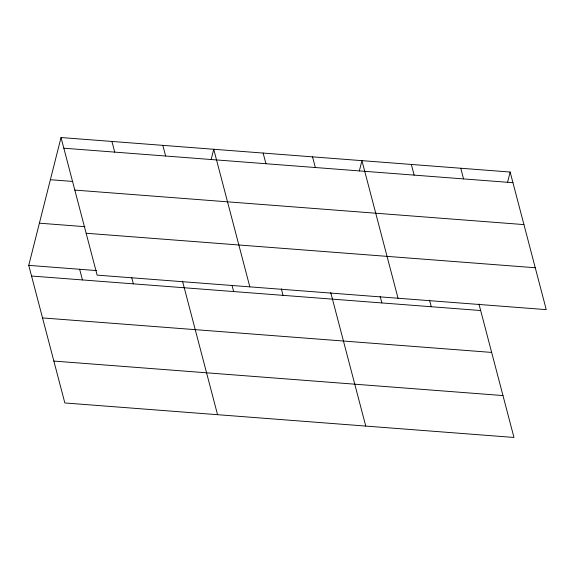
<?xml version="1.0" encoding="UTF-8"?>
<svg xmlns="http://www.w3.org/2000/svg" width="575" height="575" viewBox="0 0 575 575"><rect width="100%" height="100%" fill="white"/><g stroke="black" fill="none" stroke-linecap="round" stroke-linejoin="round"><path stroke-width="0.86" d="M478.946 303.967L513.971 437.46L64.846 402.96L28.75 265.37L61.029 137.54L510.154 172.04L546.25 309.63L97.132 275.13L61.029 137.54M211.126 159.598L213.735 149.27L249.83 286.86M359.332 170.991L361.941 160.655L398.037 298.245M507.545 182.376L510.154 172.04M63.832 148.206L512.95 182.706M50.377 179.723L72.702 181.441M74.815 190.088L523.94 224.595M39.402 223.186L84.949 226.679M86.142 233.249L535.26 267.749M28.75 265.37L96.614 270.581M31.546 276.029L480.671 310.529M42.536 317.918L491.661 352.418M53.856 361.071L502.981 395.571M460.747 168.245L463.551 178.911M411.348 164.45L414.144 175.116M429.547 300.172L431.264 306.734M380.14 296.377L381.865 302.939M312.541 156.86L315.337 167.526M330.74 292.582L365.757 426.075M263.134 153.065L265.938 163.731M281.333 288.787L283.058 295.349M232.149 285.811L233.651 291.554M162.833 145.36L165.629 156.026M182.527 281.197L217.551 414.69M111.931 141.45L114.727 152.116M131.625 277.287L133.35 283.849M79.652 269.28L82.448 279.939"/></g></svg>
